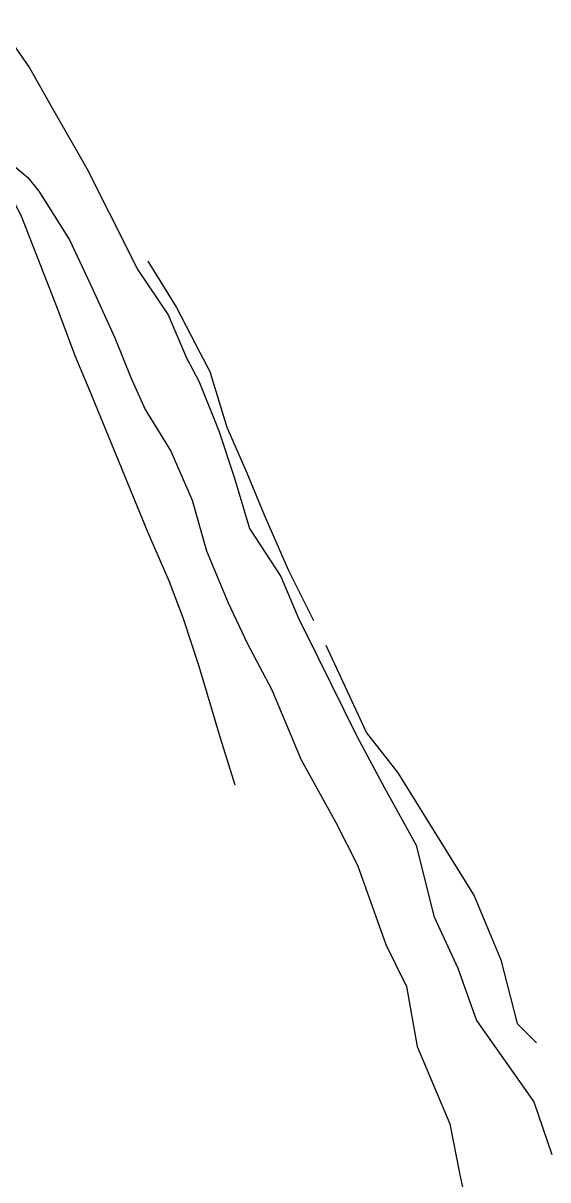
# Model space of a CAD drawing. Extents: x -427 to 62994, y 410 to 109394.
# Drawn here: x 62569.2 to 62630.4, y 108728.5 to 108863.4 of the extents above; entities that cross this region are included whole.
import ezdxf

# ---------------------------------------------------------------- set-up
doc = ezdxf.new("R2010")
doc.units = 0
doc.header["$MEASUREMENT"] = 0
for name, color, linetype in [('-GZ-Bord broussailles', 114, 'Continuous'), ('-GZ-Bord route', 7, 'Continuous'), ('-GZ-Talus Bas', 56, 'Continuous'), ('TalusHautBas', 7, 'Continuous')]:
    doc.layers.add(name, color=color, linetype=linetype)

msp = doc.modelspace()

# ---------------------------------------------------------------- linework, layer by layer
at = {"layer": '-GZ-Bord broussailles', "flags": 128}
msp.add_lwpolyline([(62604.5, 108790.818), (62609.239, 108780.614), (62612.882, 108775.948), (62621.783, 108761.598), (62624.92, 108754.137), (62626.823, 108746.721), (62629.054, 108744.448)], dxfattribs=at)
at = {"layer": '-GZ-Bord route', "flags": 128}
for points in [[(62566.248, 108863.358), (62569.924, 108858.161), (62572.618, 108853.403), (62576.59, 108846.419), (62579.23, 108841.251), (62582.543, 108834.604), (62586.101, 108829.361), (62588.222, 108824.318), (62589.715, 108821.523), (62592.014, 108815.828), (62593.824, 108810.284), (62595.59, 108804.421), (62599.235, 108798.84), (62601.251, 108794.049), (62603.519, 108789.513), (62608.086, 108780.221), (62611.323, 108774.193), (62615.025, 108767.5), (62617.103, 108759.24), (62619.876, 108753.168), (62622.065, 108747.07), (62628.746, 108737.579), (62630.845, 108731.428)], [(62566.489, 108848.07), (62569.737, 108845.356), (62570.997, 108843.754), (62574.597, 108838.075), (62577.309, 108832.285), (62579.863, 108826.655), (62581.758, 108822.035), (62583.396, 108818.293), (62586.39, 108813.462), (62588.891, 108807.741), (62590.562, 108801.845), (62593.089, 108795.749), (62595.309, 108791.083), (62598.192, 108785.624), (62601.629, 108777.456), (62605.666, 108770.168), (62608.172, 108765.163), (62611.494, 108755.913), (62613.913, 108751.015), (62615.13, 108744.038), (62618.966, 108735.008), (62620.083, 108729.25), (62621.731, 108721.653)]]:
    msp.add_lwpolyline(points, dxfattribs=at)
at = {"layer": '-GZ-Talus Bas', "flags": 128}
msp.add_lwpolyline([(62583.712, 108835.603), (62587.064, 108830.213), (62589.798, 108824.945), (62590.943, 108822.727), (62592.955, 108816.239), (62595.28, 108810.934), (62597.282, 108806.04), (62600.138, 108799.52), (62603.06, 108793.725)], dxfattribs=at)
at = {"layer": 'TalusHautBas', "linetype": 'Continuous', "flags": 128}
msp.add_lwpolyline([(62552.17, 108849.382), (62552.871, 108850.502), (62554.311, 108850.847), (62555.749, 108851.152), (62556.814, 108850.959), (62559.55, 108849.476), (62562.931, 108847.181), (62565.318, 108845.931), (62566.436, 108845.014), (62567.813, 108843.043), (62568.899, 108840.972), (62573.208, 108829.935), (62575.208, 108824.599), (62576.966, 108820.44), (62583.733, 108803.962), (62586.208, 108798.263), (62587.848, 108793.927), (62589.679, 108788.386), (62592.151, 108780.025), (62593.889, 108774.54)], dxfattribs=at)

doc.saveas('drawing.dxf')
